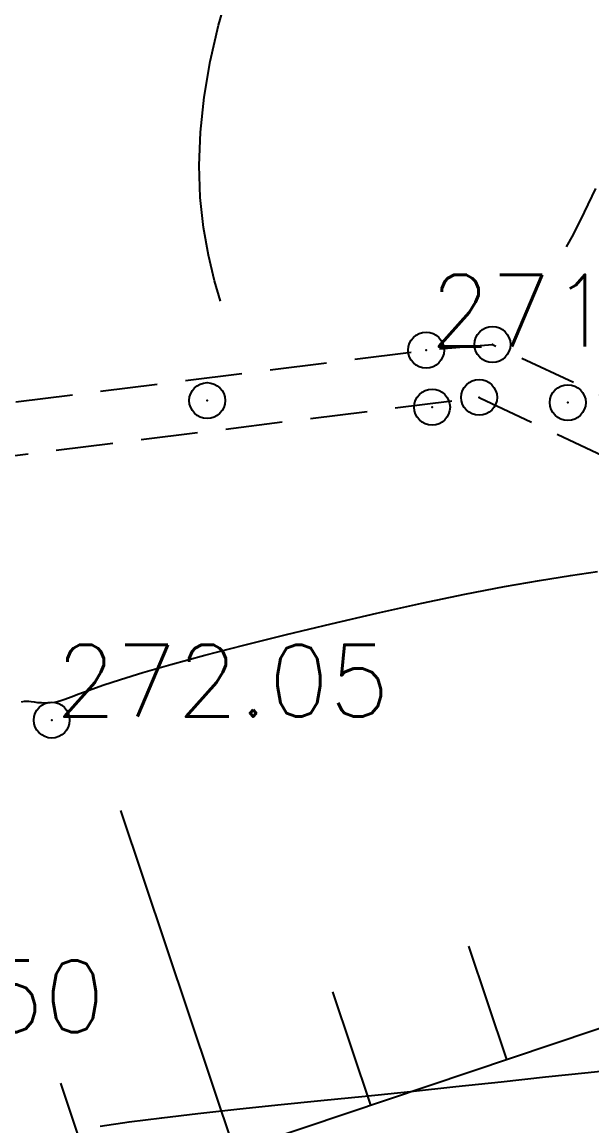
# Model space of a CAD drawing. Header units: millimetres. Extents: x 524954 to 526204, y 9523489 to 9524010.
# Drawn here: x 525406.27 to 525414.21, y 9523708.78 to 9523724.16 of the extents above; entities that cross this region are included whole.
import ezdxf

# ---------------------------------------------------------------- set-up
doc = ezdxf.new("R2010")
doc.units = ezdxf.units.MM
doc.header["$PDMODE"] = 32
doc.header["$PDSIZE"] = 0.5
doc.linetypes.add('ACAD_ISO12W100', pattern=[21, 12, -3, 0, -3, 0, -3])
doc.linetypes.add('CACHE2', pattern=[4.7625, 3.175, -1.5875])
for name, color, linetype in [('Bord Fleuve', 4, 'ACAD_ISO12W100'), ('Caniveau', 5, 'CACHE2'), ('CN_01_00', 3, 'Continuous'), ('CN_02_00', 4, 'Continuous'), ('Haut_Talus', 30, 'Continuous'), ('Talus', 2, 'Continuous'), ('TopoAlt', 3, 'Continuous'), ('TOPOJIS', 7, 'Continuous')]:
    doc.layers.add(name, color=color, linetype=linetype)
doc.styles.add('Simplex 1.0', font='Simplex.shx', dxfattribs={"width": 0.99, "height": 1})

# ---------------------------------------------------------------- blocks, each defined once
blk = doc.blocks.new('TCPOINT M')
at = {"color": 0}
blk.add_point((0, 0), dxfattribs=at)
at = {"layer": 'TopoAlt', "style": 'Simplex 1.0', "width": 0.99}
blk.add_attdef('ALT', (0.15, 0.15), '', height=1, dxfattribs=at)

msp = doc.modelspace()

# ---------------------------------------------------------------- hatches: boundary and pattern name
at = {"layer": 'Bord Fleuve', "ltscale": 0.5}
h = msp.add_hatch(dxfattribs=at)
h.set_pattern_fill('ANSI33', color=135, scale=2, angle=15, style=0)
edge = h.paths.add_edge_path()
edge.add_line((525439.351, 9523820.38), (525429.428, 9523796.02))
edge.add_line((525429.428, 9523796.02), (525428.884, 9523788.101))
edge.add_line((525428.884, 9523788.101), (525428.353, 9523783.613))
edge.add_line((525428.353, 9523783.613), (525432.345, 9523771.044))
edge.add_line((525432.345, 9523771.044), (525425.155, 9523761.396))
edge.add_line((525425.155, 9523761.396), (525425.603, 9523757.857))
edge.add_line((525425.603, 9523757.857), (525425.392, 9523752.767))
edge.add_line((525425.392, 9523752.767), (525425.531, 9523737.269))
edge.add_line((525425.531, 9523737.269), (525420.173, 9523734.242))
edge.add_line((525420.173, 9523734.242), (525409.231, 9523730.837))
edge.add_line((525409.231, 9523730.837), (525403.15, 9523725.262))
edge.add_line((525403.15, 9523725.262), (525399.312, 9523719.279))
edge.add_line((525399.312, 9523719.279), (525398.471, 9523717.204))
edge.add_line((525398.471, 9523717.204), (525387.323, 9523716.767))
edge.add_line((525387.323, 9523716.767), (525379.743, 9523715.417))
edge.add_line((525439.351, 9523820.38), (525412.029, 9523831.392))
edge.add_line((525412.029, 9523831.392), (525397.674, 9523844.829))
edge.add_line((525397.674, 9523844.829), (525370.042, 9523852.892))
edge.add_line((525370.042, 9523852.892), (525354.138, 9523871.224))
edge.add_line((525335.046, 9523740.934), (525335.464, 9523745.788))
edge.add_line((525335.464, 9523745.788), (525334.824, 9523749.483))
edge.add_line((525334.824, 9523749.483), (525332.978, 9523755.879))
edge.add_line((525332.978, 9523755.879), (525332.09, 9523761.937))
edge.add_line((525332.09, 9523761.937), (525333.482, 9523768.659))
edge.add_line((525333.482, 9523768.659), (525335.755, 9523783.426))
edge.add_line((525335.755, 9523783.426), (525345.567, 9523814.167))
edge.add_line((525345.567, 9523814.167), (525355.202, 9523841.723))
edge.add_line((525355.202, 9523841.723), (525358.159, 9523858.254))
edge.add_line((525358.159, 9523858.254), (525357.891, 9523860.435))
edge.add_line((525357.891, 9523860.435), (525354.138, 9523871.224))
edge.add_line((525335.072, 9523740.932), (525368.644, 9523722.072))
edge.add_line((525368.644, 9523722.072), (525369.749, 9523720.981))
edge.add_line((525369.749, 9523720.981), (525379.743, 9523715.417))

# ---------------------------------------------------------------- linework, layer by layer
at = {"layer": 'Caniveau', "ltscale": 0.25, "flags": 128}
for points in [[(525399.312, 9523719.279), (525401.378, 9523718.265), (525411.902, 9523719.59), (525412.827, 9523719.669), (525425.042, 9523714.005), (525427.205, 9523711.212), (525431.084, 9523706.232), (525436.322, 9523699.997), (525436.838, 9523699.446), (525438.528, 9523698.693), (525441.418, 9523697.459)], [(525398.471, 9523717.204), (525401.362, 9523717.523), (525412.641, 9523718.932), (525424.455, 9523713.369), (525426.614, 9523710.722), (525430.495, 9523705.754), (525435.745, 9523699.498), (525436.337, 9523698.799), (525441.525, 9523696.567)]]:
    msp.add_lwpolyline(points, dxfattribs=at)
at = {"layer": 'CN_01_00', "flags": 128}
for points, elevation in [([(525409.036, 9523720.273), (525408.953, 9523720.556), (525408.868, 9523720.912), (525408.799, 9523721.3), (525408.753, 9523721.716), (525408.736, 9523722.16), (525408.755, 9523722.628), (525408.808, 9523723.115), (525408.893, 9523723.613), (525409.009, 9523724.115), (525409.153, 9523724.616)], 271), ([(525407.357, 9523708.781), (525407.762, 9523708.839), (525408.219, 9523708.897), (525408.721, 9523708.955), (525409.262, 9523709.014), (525409.835, 9523709.074), (525410.434, 9523709.135), (525411.052, 9523709.198), (525411.682, 9523709.263), (525412.318, 9523709.331), (525412.95, 9523709.398), (525413.568, 9523709.465), (525414.163, 9523709.528), (525414.725, 9523709.585)], 273)]:
    msp.add_lwpolyline(points, dxfattribs=dict(at, elevation=elevation))
at = {"layer": 'CN_02_00', "elevation": 272, "flags": 128}
for points in [[(525413.861, 9523721.03), (525413.956, 9523721.203), (525414.109, 9523721.514), (525414.269, 9523721.843)], [(525406.261, 9523714.689), (525406.302, 9523714.699), (525406.332, 9523714.701), (525406.361, 9523714.699), (525406.396, 9523714.695), (525406.437, 9523714.689), (525406.485, 9523714.683), (525406.538, 9523714.679), (525406.597, 9523714.678), (525406.659, 9523714.68), (525406.725, 9523714.688), (525406.793, 9523714.703), (525406.866, 9523714.726), (525406.952, 9523714.758), (525407.062, 9523714.801), (525407.206, 9523714.855), (525407.395, 9523714.922), (525407.641, 9523715.003), (525407.953, 9523715.099), (525408.344, 9523715.211), (525408.818, 9523715.34), (525409.361, 9523715.48), (525409.954, 9523715.629), (525410.578, 9523715.779), (525411.213, 9523715.926), (525411.841, 9523716.064), (525412.44, 9523716.19), (525412.994, 9523716.297), (525413.485, 9523716.383), (525413.916, 9523716.451), (525414.293, 9523716.508)]]:
    msp.add_lwpolyline(points, dxfattribs=at)
at = {"layer": 'Haut_Talus', "flags": 128}
msp.add_lwpolyline([(525402.363, 9523704.492), (525406.744, 9523707.599), (525417.711, 9523711.28), (525424.521, 9523713.389), (525425.042, 9523714.005), (525425.756, 9523715.992), (525428.824, 9523719.785), (525433.499, 9523727.701), (525440.67, 9523745.949), (525445.134, 9523771.508), (525446.552, 9523784.246), (525452.178, 9523816.218)], dxfattribs=at)
at = {"layer": 'Talus'}
for p, q in [((525409.236, 9523708.435), (525407.645, 9523713.176)), ((525413.028, 9523709.708), (525412.498, 9523711.288)), ((525411.132, 9523709.072), (525410.602, 9523710.652)), ((525407.34, 9523707.799), (525406.809, 9523709.379))]:
    msp.add_line(p, q, dxfattribs=at)

# ---------------------------------------------------------------- block references
at = {"layer": 'TOPOJIS'}
ref = msp.add_blockref('TCPOINT M', (525411.902, 9523719.59, 271.65), dxfattribs=at)
ref.add_attrib('ALT', '271.65', (525411.952, 9523719.64, 271.65), dxfattribs={"layer": 'TopoAlt', "height": 1, "style": 'Simplex 1.0', "width": 0.99})
for p in [(525412.827, 9523719.669, 272.43), (525412.641, 9523718.932, 272.44), (525408.85, 9523718.887, 270.82), (525411.985, 9523718.796, 271.68), (525413.877, 9523718.859, 270.93)]:
    msp.add_blockref('TCPOINT M', p, dxfattribs=at)
ref = msp.add_blockref('TCPOINT M', (525406.682, 9523714.436, 272.05), dxfattribs=at)
ref.add_attrib('ALT', '272.05', (525406.732, 9523714.486, 272.05), dxfattribs={"layer": 'TopoAlt', "height": 1, "style": 'Simplex 1.0', "width": 0.99})
ref = msp.add_blockref('TCPOINT M', (525402.706, 9523710.038, 272.5), dxfattribs=at)
ref.add_attrib('ALT', '272.50', (525402.756, 9523710.088, 272.5), dxfattribs={"layer": 'TopoAlt', "height": 1, "style": 'Simplex 1.0', "width": 0.99})

doc.saveas('drawing.dxf')
